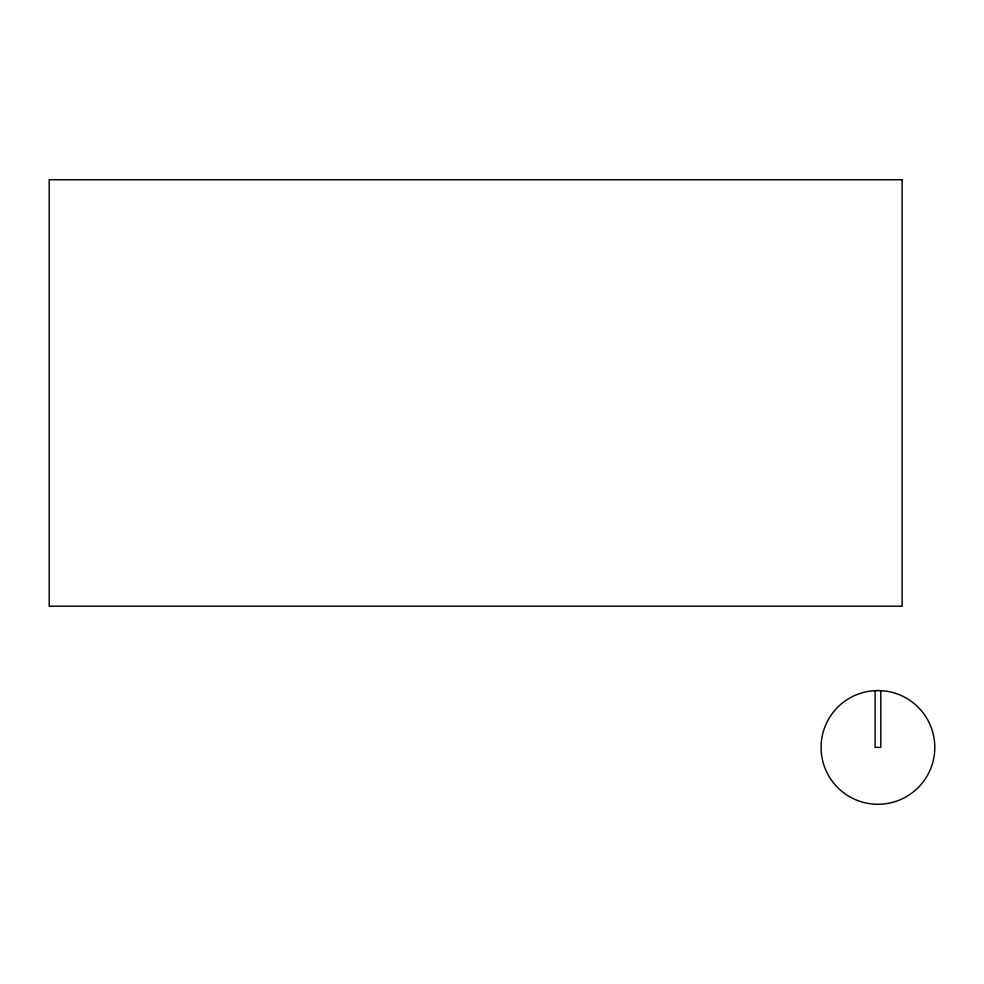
<?xml version="1.0" encoding="UTF-8"?>
<svg xmlns="http://www.w3.org/2000/svg" width="984" height="984" viewBox="0 0 984 984"><rect width="100%" height="100%" fill="white"/><g stroke="black" fill="none" stroke-linecap="round" stroke-linejoin="round"><path stroke-width="1.48" d="M880.778 690.731L880.778 747.409L875.096 747.409L875.096 690.731M877.937 690.547L870.52 691.039A56.863 56.863 0 0 0 829.979 777.963A56.863 56.863 0 0 0 925.895 777.963A56.863 56.863 0 0 0 885.354 691.039L877.937 690.547M902.131 179.728L49.2 179.728L49.2 606.193L902.131 606.193L902.131 179.728"/></g></svg>
